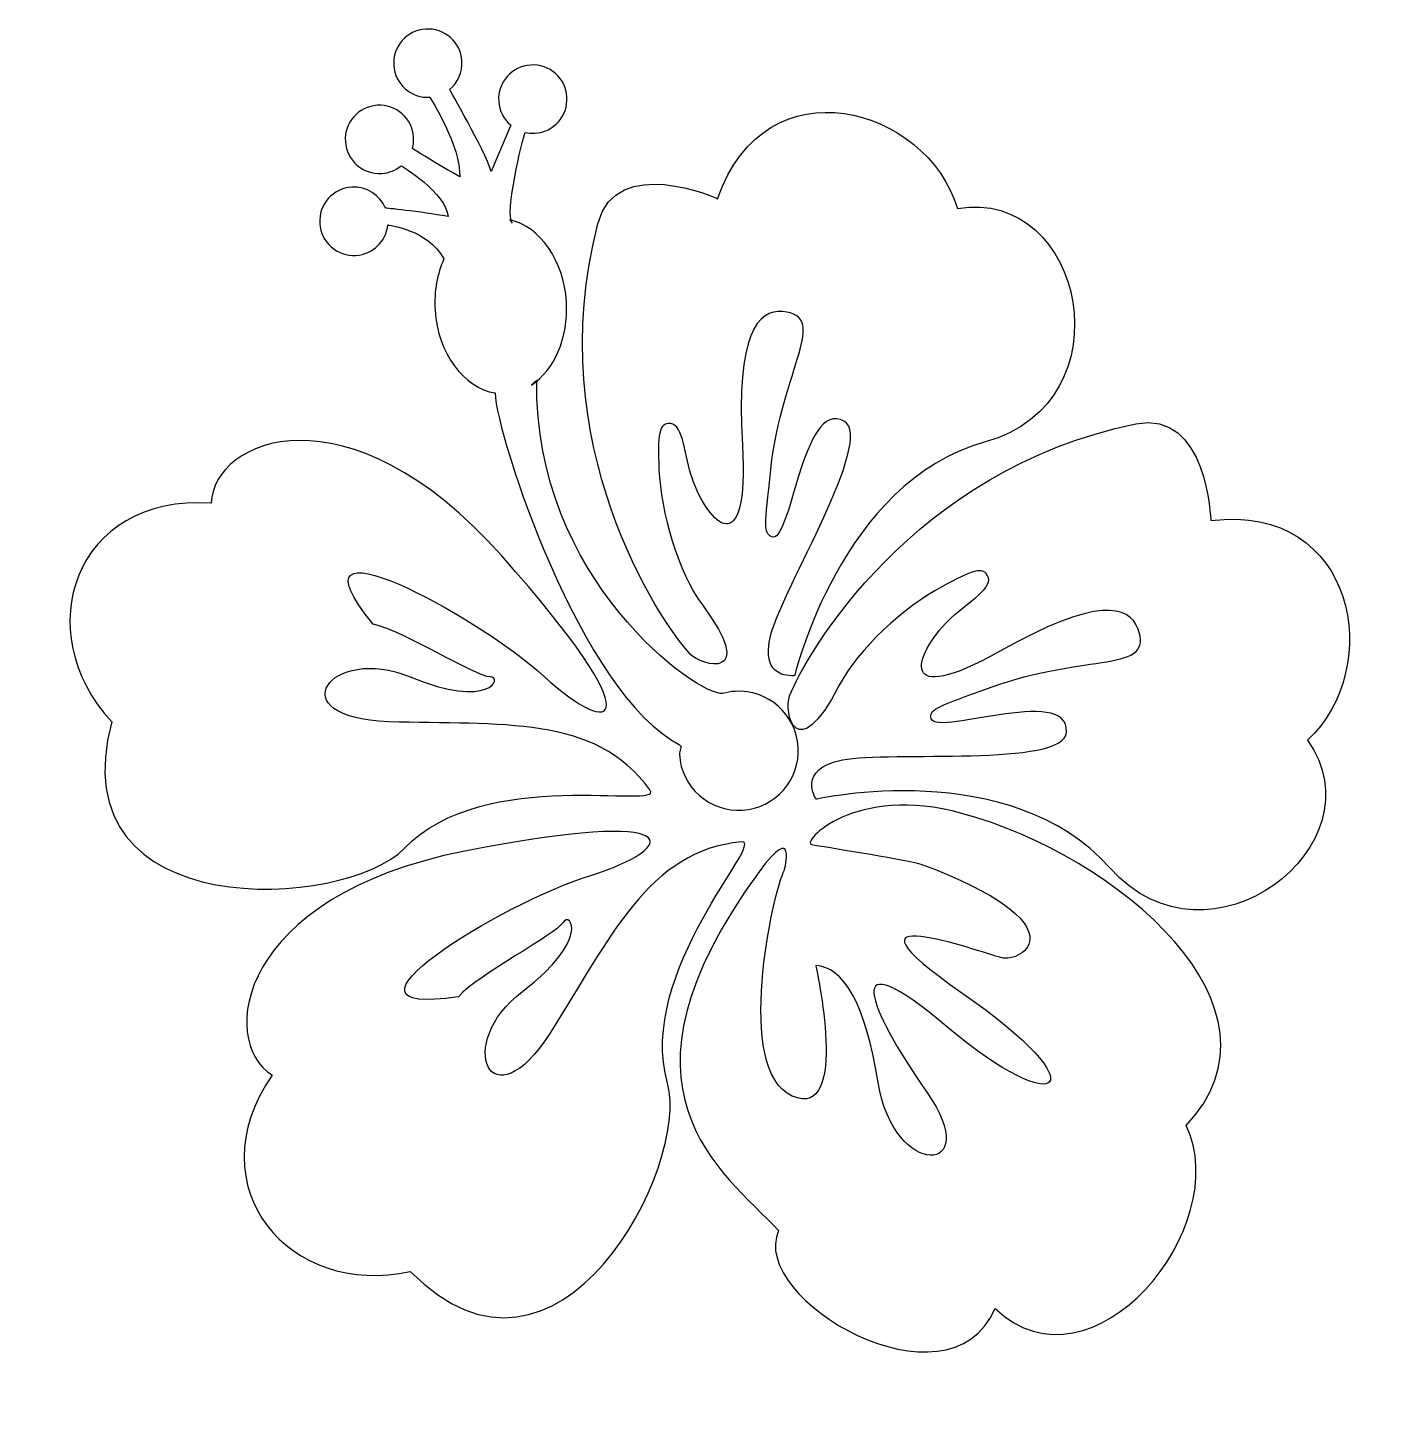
# Model space of a CAD drawing. Header units: centimetres. Extents: x -8.2 to 8.1, y -8.7 to 7.9.
import ezdxf

# ---------------------------------------------------------------- set-up
doc = ezdxf.new("R2010")
doc.units = ezdxf.units.CM
doc.header["$MEASUREMENT"] = 0
doc.layers.add('Camada 1', color=7, linetype='Continuous')

msp = doc.modelspace()

# ---------------------------------------------------------------- linework, layer by layer
at = {"layer": 'Camada 1'}
for points, knots in [([(-2.06678, 3.70523), (-2.10668, 1.33951), (-0.14273, -0.07582), (0.15815, -0.03466), (0.15815, -0.03466), (0.20469, -0.02183), (0.25321, -0.01357), (0.3033, -0.01048), (0.3033, -0.01048), (0.69541, 0.01402), (1.0331, -0.28401), (1.0576, -0.67607), (1.0576, -0.67607), (1.08199, -1.06818), (0.78402, -1.40587), (0.39191, -1.43029), (0.39191, -1.43029), (-0.00012, -1.45487), (-0.33781, -1.15682), (-0.36228, -0.76478), (-0.36228, -0.76478), (-0.36474, -0.72507), (-0.32587, -0.66532), (-0.36008, -0.64794), (-0.36008, -0.64794), (-1.53218, -0.05003), (-2.55022, 3.03736), (-2.56533, 3.55727), (-2.56533, 3.55727), (-2.94099, 3.61799), (-3.24989, 4.03029), (-3.28219, 4.54806), (-3.28219, 4.54806), (-3.29621, 4.77253), (-3.25615, 4.98386), (-3.17646, 5.15988), (-3.17646, 5.15988), (-3.37762, 5.519), (-3.84763, 5.56594), (-3.84763, 5.56594), (-3.84763, 5.56594), (-3.86859, 5.37174), (-4.02675, 5.21508), (-4.22837, 5.20251), (-4.22837, 5.20251), (-4.45348, 5.18843), (-4.64747, 5.35959), (-4.66157, 5.58475), (-4.66157, 5.58475), (-4.67559, 5.80996), (-4.50441, 6.00388), (-4.27927, 6.01795), (-4.27927, 6.01795), (-4.10078, 6.02912), (-3.94195, 5.92397), (-3.87676, 5.76771), (-3.87676, 5.76771), (-3.87676, 5.76771), (-3.47089, 5.72969), (-3.12809, 5.6664), (-3.12809, 5.6664), (-3.14568, 5.9476), (-3.68753, 6.27439), (-3.68753, 6.27439), (-3.68753, 6.27439), (-3.75182, 6.22113), (-3.83287, 6.18705), (-3.92248, 6.18147), (-3.92248, 6.18147), (-4.14759, 6.16739), (-4.34166, 6.33855), (-4.35568, 6.56377), (-4.35568, 6.56377), (-4.3697, 6.78893), (-4.19849, 6.9829), (-3.97338, 6.99692), (-3.97338, 6.99692), (-3.74817, 7.011), (-3.55431, 6.83984), (-3.54018, 6.61468), (-3.54018, 6.61468), (-3.53727, 6.56806), (-3.54238, 6.52276), (-3.5541, 6.48014), (-3.5541, 6.48014), (-3.5541, 6.48014), (-3.23692, 6.2807), (-2.98839, 6.14097), (-2.98839, 6.14097), (-2.96807, 6.49509), (-3.3441, 7.0927), (-3.3441, 7.0927), (-3.3441, 7.0927), (-3.56931, 7.07868), (-3.76328, 7.24984), (-3.7773, 7.475), (-3.7773, 7.475), (-3.79132, 7.70016), (-3.62022, 7.89413), (-3.395, 7.90815), (-3.395, 7.90815), (-3.16989, 7.92223), (-2.97593, 7.75104), (-2.96188, 7.52591), (-2.96188, 7.52591), (-2.95341, 7.39044), (-3.01197, 7.26627), (-3.10896, 7.18581), (-3.10896, 7.18581), (-3.10896, 7.18581), (-2.69825, 6.46958), (-2.61138, 6.2068), (-2.61138, 6.2068), (-2.61138, 6.2068), (-2.37751, 6.75785), (-2.37751, 6.75785), (-2.37751, 6.75785), (-2.46011, 6.82725), (-2.5152, 6.92904), (-2.5224, 7.04519), (-2.5224, 7.04519), (-2.53653, 7.27035), (-2.3654, 7.46429), (-2.1401, 7.47834), (-2.1401, 7.47834), (-1.91499, 7.49242), (-1.721, 7.32126), (-1.70698, 7.0961), (-1.70698, 7.0961), (-1.69285, 6.87089), (-1.86406, 6.67697), (-2.08928, 6.6629), (-2.08928, 6.6629), (-2.13, 6.66036), (-2.16961, 6.66385), (-2.20739, 6.67264), (-2.20739, 6.67264), (-2.23954, 6.58289), (-2.45308, 5.70852), (-2.36082, 5.58724), (-2.36082, 5.58724), (-2.36082, 5.58724), (-2.38752, 5.62849), (-2.38752, 5.62849), (-2.38752, 5.62849), (-2.03107, 5.54493), (-1.74387, 5.1443), (-1.71281, 4.64604), (-1.71281, 4.64604), (-1.68577, 4.21271), (-1.86005, 3.8285), (-2.13188, 3.65205), (-2.13188, 3.65205), (-2.13188, 3.65205), (-2.06678, 3.70523), (-2.06678, 3.70523)], [0, 0, 0, 0, 0.025, 0.025, 0.025, 0.025, 0.05, 0.05, 0.05, 0.05, 0.075, 0.075, 0.075, 0.075, 0.1, 0.1, 0.1, 0.1, 0.125, 0.125, 0.125, 0.125, 0.15, 0.15, 0.15, 0.15, 0.175, 0.175, 0.175, 0.175, 0.2, 0.2, 0.2, 0.2, 0.225, 0.225, 0.225, 0.225, 0.25, 0.25, 0.25, 0.25, 0.275, 0.275, 0.275, 0.275, 0.3, 0.3, 0.3, 0.3, 0.325, 0.325, 0.325, 0.325, 0.35, 0.35, 0.35, 0.35, 0.375, 0.375, 0.375, 0.375, 0.4, 0.4, 0.4, 0.4, 0.425, 0.425, 0.425, 0.425, 0.45, 0.45, 0.45, 0.45, 0.475, 0.475, 0.475, 0.475, 0.5, 0.5, 0.5, 0.5, 0.525, 0.525, 0.525, 0.525, 0.55, 0.55, 0.55, 0.55, 0.575, 0.575, 0.575, 0.575, 0.6, 0.6, 0.6, 0.6, 0.625, 0.625, 0.625, 0.625, 0.65, 0.65, 0.65, 0.65, 0.675, 0.675, 0.675, 0.675, 0.7, 0.7, 0.7, 0.7, 0.725, 0.725, 0.725, 0.725, 0.75, 0.75, 0.75, 0.75, 0.775, 0.775, 0.775, 0.775, 0.8, 0.8, 0.8, 0.8, 0.825, 0.825, 0.825, 0.825, 0.85, 0.85, 0.85, 0.85, 0.875, 0.875, 0.875, 0.875, 0.9, 0.9, 0.9, 0.9, 0.925, 0.925, 0.925, 0.925, 0.95, 0.95, 0.95, 0.95, 1, 1, 1, 1]), ([(-0.08693, 1.02383), (-0.37924, 1.41819), (-0.58506, 2.13214), (-0.60628, 2.64416), (-0.60628, 2.64416), (-0.62321, 3.05368), (-0.61356, 3.2042), (-0.46613, 3.19193), (-0.46613, 3.19193), (-0.31323, 3.17918), (-0.29346, 2.77971), (-0.21134, 2.54222), (-0.21134, 2.54222), (-0.01417, 1.97173), (0.47621, 1.51513), (0.3908, 2.9347), (0.3908, 2.9347), (0.31092, 4.26204), (0.5785, 4.55503), (0.87144, 4.52953), (0.87144, 4.52953), (1.44379, 4.47971), (0.86287, 3.85519), (0.73137, 2.64416), (0.73137, 2.64416), (0.6557, 1.94749), (0.6476, 1.8915), (0.7332, 1.84155), (0.7332, 1.84155), (0.97342, 1.70145), (1.10073, 3.51041), (1.61032, 3.21741), (1.61032, 3.21741), (1.97613, 3.00709), (0.87835, 1.22076), (0.73135, 0.66953), (0.73135, 0.66953), (0.58437, 0.11832), (1.01546, 0.1786), (1.01546, 0.1786), (1.01546, 0.1786), (1.01546, 0.1786), (1.56669, 2.49373), (3.29384, 2.97146), (3.29384, 2.97146), (5.02099, 3.44919), (4.46975, 6.02152), (2.96308, 5.76432), (2.96308, 5.76432), (2.59563, 6.97698), (0.66758, 7.53605), (0.09431, 5.87994), (0.09431, 5.87994), (0.09431, 5.87994), (-1.11595, 6.42776), (-1.33642, 5.58056), (-1.33642, 5.58056), (-2.02169, 2.9474), (-0.59368, 0.82512), (-0.23398, 0.4359), (-0.23398, 0.4359), (-0.09667, 0.28736), (0.58532, 0.11692), (-0.08693, 1.02383)], [0, 0, 0, 0, 0.05882353, 0.05882353, 0.05882353, 0.05882353, 0.11764706, 0.11764706, 0.11764706, 0.11764706, 0.17647059, 0.17647059, 0.17647059, 0.17647059, 0.23529412, 0.23529412, 0.23529412, 0.23529412, 0.29411765, 0.29411765, 0.29411765, 0.29411765, 0.35294118, 0.35294118, 0.35294118, 0.35294118, 0.41176471, 0.41176471, 0.41176471, 0.41176471, 0.47058824, 0.47058824, 0.47058824, 0.47058824, 0.52941176, 0.52941176, 0.52941176, 0.52941176, 0.58823529, 0.58823529, 0.58823529, 0.58823529, 0.64705882, 0.64705882, 0.64705882, 0.64705882, 0.70588235, 0.70588235, 0.70588235, 0.70588235, 0.76470588, 0.76470588, 0.76470588, 0.76470588, 0.82352941, 0.82352941, 0.82352941, 0.82352941, 0.88235294, 0.88235294, 0.88235294, 0.88235294, 1, 1, 1, 1]), ([(-0.71418, -1.18898), (-0.53741, -1.43523), (-2.69578, -0.8859), (-3.65161, -1.88838), (-3.65161, -1.88838), (-4.34561, -2.61615), (-7.80128, -2.82088), (-7.14853, -0.37304), (-7.14853, -0.37304), (-8.15098, 0.69937), (-7.59147, 2.35458), (-5.95957, 2.238), (-5.95957, 2.238), (-5.93626, 3.00733), (-4.32767, 3.68339), (-2.48596, 1.60856), (-2.48596, 1.60856), (-0.64425, -0.46628), (-1.15712, -0.58285), (-1.97309, 0.16317), (-1.97309, 0.16317), (-2.78904, 0.90916), (-5.14364, 2.16808), (-4.02462, 0.79261), (-4.02462, 0.79261), (-3.67492, 0.72265), (-2.78904, 0.16317), (-2.62585, 0.16317), (-2.62585, 0.16317), (-2.46268, 0.16317), (-2.62585, -0.23315), (-3.58168, 0.16317), (-3.58168, 0.16317), (-4.53749, 0.55949), (-5.16696, -0.32639), (-3.83811, -0.37303), (-3.83811, -0.37303), (-2.50927, -0.41966), (-1.36693, -0.2798), (-0.71418, -1.18898)], [0, 0, 0, 0, 0.09090909, 0.09090909, 0.09090909, 0.09090909, 0.18181818, 0.18181818, 0.18181818, 0.18181818, 0.27272727, 0.27272727, 0.27272727, 0.27272727, 0.36363636, 0.36363636, 0.36363636, 0.36363636, 0.45454545, 0.45454545, 0.45454545, 0.45454545, 0.54545455, 0.54545455, 0.54545455, 0.54545455, 0.63636364, 0.63636364, 0.63636364, 0.63636364, 0.72727273, 0.72727273, 0.72727273, 0.72727273, 0.81818182, 0.81818182, 0.81818182, 0.81818182, 1, 1, 1, 1]), ([(-2.06678, 3.70523), (-2.06678, 3.70523), (-2.06678, 3.70523), (-2.06678, 3.70523), (-2.06678, 3.70523), (-2.06678, 3.70523), (-2.06678, 3.70523), (-2.06678, 3.70523)], [0, 0, 0, 0, 0.33333333, 0.33333333, 0.33333333, 0.33333333, 1, 1, 1, 1]), ([(1.54843, 0.06239), (1.77436, 0.49829), (2.32519, 0.99677), (2.77591, 1.24084), (2.77591, 1.24084), (3.13635, 1.43589), (3.27587, 1.49344), (3.3295, 1.35556), (3.3295, 1.35556), (3.3853, 1.21258), (3.03507, 1.0193), (2.85777, 0.84118), (2.85777, 0.84118), (2.43195, 0.41348), (2.23727, -0.22766), (3.47494, 0.47272), (3.47494, 0.47272), (4.63228, 1.12762), (5.01304, 1.01599), (5.11885, 0.74159), (5.11885, 0.74159), (5.32549, 0.20557), (4.50925, 0.45306), (3.36355, 0.03917), (3.36355, 0.03917), (2.70453, -0.19898), (2.6506, -0.21626), (2.64341, -0.31513), (2.64341, -0.31513), (2.62301, -0.59252), (4.30399, 0.08788), (4.26464, -0.49865), (4.26464, -0.49865), (4.23641, -0.91966), (2.14945, -0.7182), (1.58965, -0.8284), (1.58965, -0.8284), (1.02998, -0.9386), (1.27347, -1.29931), (1.27347, -1.29931), (1.27347, -1.29931), (1.27347, -1.29931), (3.59537, -0.77739), (4.78333, -2.11907), (4.78333, -2.11907), (5.9712, -3.46085), (8.03993, -1.8356), (7.14685, -0.59507), (7.14685, -0.59507), (8.0749, 0.26787), (7.73002, 2.2455), (5.99049, 2.03285), (5.99049, 2.03285), (5.99049, 2.03285), (5.95088, 3.36079), (5.09294, 3.18659), (5.09294, 3.18659), (2.42644, 2.64544), (1.14734, 0.43027), (0.95565, -0.06392), (0.95565, -0.06392), (0.88258, -0.25239), (1.02911, -0.93983), (1.54843, 0.06239)], [0, 0, 0, 0, 0.05882353, 0.05882353, 0.05882353, 0.05882353, 0.11764706, 0.11764706, 0.11764706, 0.11764706, 0.17647059, 0.17647059, 0.17647059, 0.17647059, 0.23529412, 0.23529412, 0.23529412, 0.23529412, 0.29411765, 0.29411765, 0.29411765, 0.29411765, 0.35294118, 0.35294118, 0.35294118, 0.35294118, 0.41176471, 0.41176471, 0.41176471, 0.41176471, 0.47058824, 0.47058824, 0.47058824, 0.47058824, 0.52941176, 0.52941176, 0.52941176, 0.52941176, 0.58823529, 0.58823529, 0.58823529, 0.58823529, 0.64705882, 0.64705882, 0.64705882, 0.64705882, 0.70588235, 0.70588235, 0.70588235, 0.70588235, 0.76470588, 0.76470588, 0.76470588, 0.76470588, 0.82352941, 0.82352941, 0.82352941, 0.82352941, 0.88235294, 0.88235294, 0.88235294, 0.88235294, 1, 1, 1, 1]), ([(0.89441, -2.14482), (0.75452, -2.40125), (0.28828, -4.54605), (0.98765, -4.8491), (0.98765, -4.8491), (1.68702, -5.15215), (1.26739, -3.28716), (1.26739, -3.28716), (1.26739, -3.28716), (1.59378, -3.31047), (1.85704, -3.7088), (2.01338, -4.68591), (2.01338, -4.68591), (2.19991, -5.85156), (3.2956, -5.80494), (2.5962, -4.80249), (2.5962, -4.80249), (1.8968, -3.80001), (1.52382, -2.91413), (2.85263, -4.03316), (2.85263, -4.03316), (4.18147, -5.15216), (4.69434, -4.77915), (3.01583, -3.61353), (3.01583, -3.61353), (1.33732, -2.44791), (3.22564, -3.12397), (3.48208, -3.1939), (3.48208, -3.1939), (3.73851, -3.26386), (4.46122, -2.79758), (2.52625, -2.0749), (2.52625, -2.0749), (2.24651, -2.00494), (1.3606, -1.86509), (1.22074, -1.84175), (1.22074, -1.84175), (1.08085, -1.81844), (1.73361, -1.11907), (3.01583, -1.46874), (3.01583, -1.46874), (4.88641, -1.97888), (7.02564, -3.80001), (5.6968, -5.19881), (5.6968, -5.19881), (6.2796, -6.41108), (4.57777, -8.48591), (3.41212, -7.39022), (3.41212, -7.39022), (2.85263, -8.67242), (0.45141, -7.27364), (0.82439, -6.4577), (0.82439, -6.4577), (0.1483, -5.73502), (-1.3204, -4.77918), (0.59124, -2.16814), (0.59124, -2.16814), (1.04311, -1.55107), (0.89441, -2.14482), (0.89441, -2.14482)], [0, 0, 0, 0, 0.0625, 0.0625, 0.0625, 0.0625, 0.125, 0.125, 0.125, 0.125, 0.1875, 0.1875, 0.1875, 0.1875, 0.25, 0.25, 0.25, 0.25, 0.3125, 0.3125, 0.3125, 0.3125, 0.375, 0.375, 0.375, 0.375, 0.4375, 0.4375, 0.4375, 0.4375, 0.5, 0.5, 0.5, 0.5, 0.5625, 0.5625, 0.5625, 0.5625, 0.625, 0.625, 0.625, 0.625, 0.6875, 0.6875, 0.6875, 0.6875, 0.75, 0.75, 0.75, 0.75, 0.8125, 0.8125, 0.8125, 0.8125, 0.875, 0.875, 0.875, 0.875, 1, 1, 1, 1]), ([(0.3808, -1.80922), (0.68258, -1.78154), (-0.88393, -3.36471), (-0.50336, -4.69646), (-0.50336, -4.69646), (-0.22708, -5.66341), (-1.80024, -8.74699), (-3.58065, -6.94481), (-3.58065, -6.94481), (-5.01302, -7.26625), (-6.15708, -5.94572), (-5.23033, -4.59756), (-5.23033, -4.59756), (-5.882, -4.18788), (-5.65041, -2.45832), (-2.92872, -1.92077), (-2.92872, -1.92077), (-0.20695, -1.38306), (-0.36612, -1.88436), (-1.42269, -2.21028), (-1.42269, -2.21028), (-2.47907, -2.53619), (-4.75689, -3.92923), (-3.00413, -3.66067), (-3.00413, -3.66067), (-2.7668, -3.39455), (-1.83584, -2.91391), (-1.75315, -2.77313), (-1.75315, -2.77313), (-1.67055, -2.63245), (-1.41139, -2.97384), (-2.23707, -3.59747), (-2.23707, -3.59747), (-3.06276, -4.22107), (-2.61754, -5.21225), (-1.90449, -4.09004), (-1.90449, -4.09004), (-1.19156, -2.96767), (-0.73376, -1.91177), (0.3808, -1.80922)], [0, 0, 0, 0, 0.09090909, 0.09090909, 0.09090909, 0.09090909, 0.18181818, 0.18181818, 0.18181818, 0.18181818, 0.27272727, 0.27272727, 0.27272727, 0.27272727, 0.36363636, 0.36363636, 0.36363636, 0.36363636, 0.45454545, 0.45454545, 0.45454545, 0.45454545, 0.54545455, 0.54545455, 0.54545455, 0.54545455, 0.63636364, 0.63636364, 0.63636364, 0.63636364, 0.72727273, 0.72727273, 0.72727273, 0.72727273, 0.81818182, 0.81818182, 0.81818182, 0.81818182, 1, 1, 1, 1])]:
    msp.add_open_spline(points, degree=3, knots=knots, dxfattribs=at)

doc.saveas('drawing.dxf')
